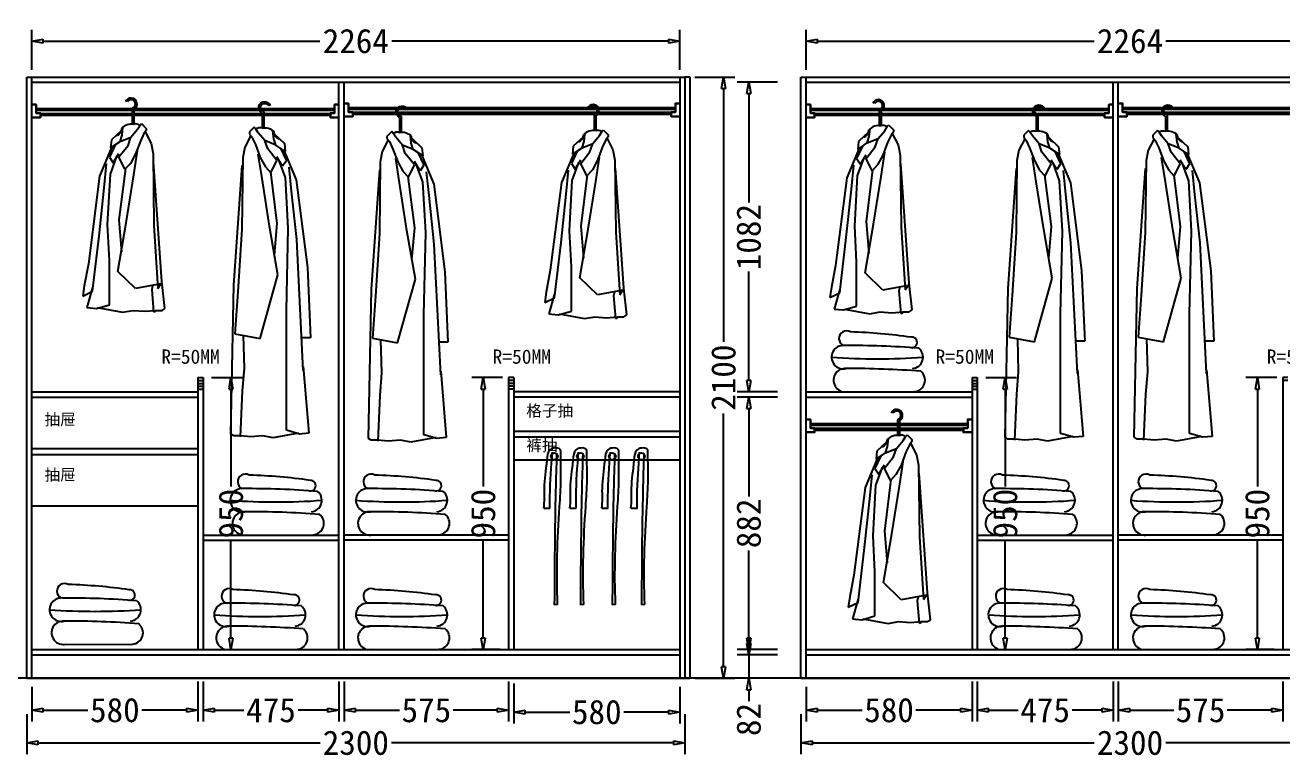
# Model space of a CAD drawing. Header units: millimetres. Extents: x 304407 to 361076, y -1262425 to -1203358.
# Drawn here: x 340612 to 345007, y -1232511 to -1229948 of the extents above; entities that cross this region are included whole.
import ezdxf

# ---------------------------------------------------------------- set-up
doc = ezdxf.new("R2010")
doc.units = ezdxf.units.MM
doc.header["$LTSCALE"] = 20
doc.layers.get('Defpoints').update_dxf_attribs({"color": 250})
for name, color, linetype in [('4', 1, 'Continuous'), ('6', 6, 'Continuous'), ('8', 8, 'Continuous'), ('LAYER10', 11, 'Continuous'), ('LAYER8', 11, 'Continuous'), ('图层3', 4, 'Continuous'), ('墙体', 40, 'Continuous')]:
    doc.layers.add(name, color=color, linetype=linetype)
doc.styles.get("Standard").update_dxf_attribs({"font": 'SimSun.ttf', "height": 85})
doc.styles.add('text', font='SimSun.ttf', dxfattribs={"height": 85})
doc.dimstyles.new('周文晶', dxfattribs={"dimtxt": 70, "dimasz": 40, "dimexe": 40, "dimexo": 30, "dimgap": 10, "dimtad": 0, "dimdec": 0, "dimtxsty": 'Standard', "dimblk": 'CLOSEDBLANK', "dimcen": 200, "dimclrd": 256, "dimclre": 256, "dimadec": 0, "dimazin": 0, "dimtfac": 1, "dimtdec": 0, "dimtmove": 0, "dimatfit": 3, "dimldrblk": 'CLOSEDBLANK', "dimfxl": 100, "dimfxlon": 1, "dimarcsym": 0})

# ---------------------------------------------------------------- blocks, each defined once
blk = doc.blocks.new('_ClosedBlank')
at = {"color": 0, "linetype": 'ByBlock', "lineweight": -2}
for p, q in [((-1, 0.17), (0, 0)), ((-1, 0.17), (-1, -0.17)), ((0, 0), (-1, -0.17))]:
    blk.add_line(p, q, dxfattribs=at)
blk = doc.blocks.new('*D1298')
at = {"lineweight": -2, "transparency": 16777216}
for p, q in [((340635.8, -1232259.5), (340635.8, -1232381)), ((341215.8, -1232241), (341215.8, -1232381)), ((340675.8, -1232341), (340831.7, -1232341)), ((341175.8, -1232341), (341019.8, -1232341))]:
    blk.add_line(p, q, dxfattribs=at)
at = {"layer": 'Defpoints', "color": 0, "transparency": 16777216}
for p in [(341215.8, -1232129.5), (340635.8, -1232229.5), (341215.8, -1232341)]:
    blk.add_point(p, dxfattribs=at)
at = {"lineweight": -2, "transparency": 16777216, "xscale": 40, "yscale": 40, "zscale": 40, "rotation": 180}
blk.add_blockref('_ClosedBlank', (340635.8, -1232341), dxfattribs=at)
at = {"lineweight": -2, "transparency": 16777216, "xscale": 40, "yscale": 40, "zscale": 40}
blk.add_blockref('_ClosedBlank', (341215.8, -1232341), dxfattribs=at)
at = {"color": 0, "transparency": 16777216, "insert": (340925.8, -1232341), "char_height": 85, "attachment_point": 5}
blk.add_mtext('580', dxfattribs=at)
blk = doc.blocks.new('*D1299')
at = {"lineweight": -2, "transparency": 16777216}
for p, q in [((341726.8, -1232241), (341726.8, -1232381)), ((342301.8, -1232241), (342301.8, -1232381)), ((341766.8, -1232341), (341920.9, -1232341)), ((342261.8, -1232341), (342107.6, -1232341))]:
    blk.add_line(p, q, dxfattribs=at)
at = {"layer": 'Defpoints', "color": 0, "transparency": 16777216}
for p in [(341726.8, -1230147.5), (342301.8, -1232129.5), (342301.8, -1232341)]:
    blk.add_point(p, dxfattribs=at)
at = {"lineweight": -2, "transparency": 16777216, "xscale": 40, "yscale": 40, "zscale": 40, "rotation": 180}
blk.add_blockref('_ClosedBlank', (341726.8, -1232341), dxfattribs=at)
at = {"lineweight": -2, "transparency": 16777216, "xscale": 40, "yscale": 40, "zscale": 40}
blk.add_blockref('_ClosedBlank', (342301.8, -1232341), dxfattribs=at)
at = {"color": 0, "transparency": 16777216, "insert": (342014.3, -1232341), "char_height": 85, "attachment_point": 5}
blk.add_mtext('575', dxfattribs=at)
blk = doc.blocks.new('*D1300')
at = {"lineweight": -2, "transparency": 16777216}
for p, q in [((340635.8, -1230104.1), (340635.8, -1229964.1)), ((342899.8, -1230104.1), (342899.8, -1229964.1)), ((340675.8, -1230004.1), (341642.1, -1230004.1)), ((342859.8, -1230004.1), (341893.5, -1230004.1))]:
    blk.add_line(p, q, dxfattribs=at)
at = {"layer": 'Defpoints', "color": 0, "transparency": 16777216}
for p in [(342899.8, -1230004.1), (340635.8, -1230147.5), (342899.8, -1230147.5)]:
    blk.add_point(p, dxfattribs=at)
at = {"lineweight": -2, "transparency": 16777216, "xscale": 40, "yscale": 40, "zscale": 40, "rotation": 180}
blk.add_blockref('_ClosedBlank', (340635.8, -1230004.1), dxfattribs=at)
at = {"lineweight": -2, "transparency": 16777216, "xscale": 40, "yscale": 40, "zscale": 40}
blk.add_blockref('_ClosedBlank', (342899.8, -1230004.1), dxfattribs=at)
at = {"color": 0, "transparency": 16777216, "insert": (341767.8, -1230004.1), "char_height": 85, "attachment_point": 5}
blk.add_mtext('2264', dxfattribs=at)
blk = doc.blocks.new('*D1301')
at = {"lineweight": -2, "transparency": 16777216}
for p, q in [((340617.8, -1232355.1), (340617.8, -1232495.1)), ((342917.8, -1232355.1), (342917.8, -1232495.1)), ((340657.8, -1232455.1), (341643, -1232455.1)), ((342877.8, -1232455.1), (341892.5, -1232455.1))]:
    blk.add_line(p, q, dxfattribs=at)
at = {"layer": 'Defpoints', "color": 0, "transparency": 16777216}
for p in [(340617.8, -1232229.5), (342917.8, -1232229.5), (342917.8, -1232455.1)]:
    blk.add_point(p, dxfattribs=at)
at = {"lineweight": -2, "transparency": 16777216, "xscale": 40, "yscale": 40, "zscale": 40, "rotation": 180}
blk.add_blockref('_ClosedBlank', (340617.8, -1232455.1), dxfattribs=at)
at = {"lineweight": -2, "transparency": 16777216, "xscale": 40, "yscale": 40, "zscale": 40}
blk.add_blockref('_ClosedBlank', (342917.8, -1232455.1), dxfattribs=at)
at = {"color": 0, "transparency": 16777216, "insert": (341767.8, -1232455.1), "char_height": 85, "attachment_point": 5}
blk.add_mtext('2300', dxfattribs=at)
blk = doc.blocks.new('*D1302')
at = {"lineweight": -2, "transparency": 16777216}
for p, q in [((342952.6, -1230129.5), (343092.6, -1230129.5)), ((343052.6, -1230169.5), (343052.6, -1231054.7)), ((343052.6, -1232189.5), (343052.6, -1231304.2)), ((342952.6, -1232229.5), (343092.6, -1232229.5))]:
    blk.add_line(p, q, dxfattribs=at)
at = {"layer": 'Defpoints', "color": 0, "transparency": 16777216}
for p in [(342917.8, -1230129.5), (343052.6, -1230129.5), (342917.8, -1232229.5)]:
    blk.add_point(p, dxfattribs=at)
at = {"lineweight": -2, "transparency": 16777216, "xscale": 40, "yscale": 40, "zscale": 40}
for p, rotation in [((343052.6, -1230129.5), 90), ((343052.6, -1232229.5), 270)]:
    blk.add_blockref('_ClosedBlank', p, dxfattribs=dict(at, rotation=rotation))
at = {"color": 0, "transparency": 16777216, "insert": (343052.6, -1231179.5), "char_height": 85, "attachment_point": 5, "rotation": 90}
blk.add_mtext('2100', dxfattribs=at)
blk = doc.blocks.new('*D1303')
at = {"lineweight": -2, "transparency": 16777216}
for p, q in [((342280.8, -1231179.5), (342172.8, -1231179.5)), ((342212.8, -1231219.5), (342212.8, -1231559.5)), ((342212.8, -1232089.5), (342212.8, -1231749.5)), ((342271.8, -1232129.5), (342172.8, -1232129.5))]:
    blk.add_line(p, q, dxfattribs=at)
at = {"layer": 'Defpoints', "color": 0, "transparency": 16777216}
for p in [(342310.8, -1231179.5), (342212.8, -1232129.5), (342301.8, -1232129.5)]:
    blk.add_point(p, dxfattribs=at)
at = {"lineweight": -2, "transparency": 16777216, "xscale": 40, "yscale": 40, "zscale": 40}
for p, rotation in [((342212.8, -1231179.5), 90), ((342212.8, -1232129.5), 270)]:
    blk.add_blockref('_ClosedBlank', p, dxfattribs=dict(at, rotation=rotation))
at = {"color": 0, "transparency": 16777216, "insert": (342212.8, -1231654.5), "char_height": 85, "attachment_point": 5, "rotation": 90}
blk.add_mtext('950', dxfattribs=at)
blk = doc.blocks.new('*D1304')
at = {"lineweight": -2, "transparency": 16777216}
for p, q in [((342319.8, -1232247.7), (342319.8, -1232387.7)), ((342899.8, -1232259.5), (342899.8, -1232387.7)), ((342359.8, -1232347.7), (342515.7, -1232347.7)), ((342859.8, -1232347.7), (342703.8, -1232347.7))]:
    blk.add_line(p, q, dxfattribs=at)
at = {"layer": 'Defpoints', "color": 0, "transparency": 16777216}
for p in [(342319.8, -1232129.5), (342899.8, -1232229.5), (342899.8, -1232347.7)]:
    blk.add_point(p, dxfattribs=at)
at = {"lineweight": -2, "transparency": 16777216, "xscale": 40, "yscale": 40, "zscale": 40, "rotation": 180}
blk.add_blockref('_ClosedBlank', (342319.8, -1232347.7), dxfattribs=at)
at = {"lineweight": -2, "transparency": 16777216, "xscale": 40, "yscale": 40, "zscale": 40}
blk.add_blockref('_ClosedBlank', (342899.8, -1232347.7), dxfattribs=at)
at = {"color": 0, "transparency": 16777216, "insert": (342609.8, -1232347.7), "char_height": 85, "attachment_point": 5}
blk.add_mtext('580', dxfattribs=at)
blk = doc.blocks.new('*D1305')
at = {"lineweight": -2, "transparency": 16777216}
for p, q in [((340435.5, -1232107.5), (340435.5, -1232067.5)), ((340535.5, -1232147.5), (340395.5, -1232147.5)), ((340435.5, -1232147.5), (340435.5, -1232229.5)), ((340535.5, -1232229.5), (340395.5, -1232229.5)), ((340435.5, -1232269.5), (340435.5, -1232309.5))]:
    blk.add_line(p, q, dxfattribs=at)
at = {"layer": 'Defpoints', "color": 0, "transparency": 16777216}
for p in [(340435.5, -1232147.5), (340635.8, -1232147.5), (340617.8, -1232229.5)]:
    blk.add_point(p, dxfattribs=at)
at = {"lineweight": -2, "transparency": 16777216, "xscale": 40, "yscale": 40, "zscale": 40}
for p, rotation in [((340435.5, -1232147.5), 270), ((340435.5, -1232229.5), 90)]:
    blk.add_blockref('_ClosedBlank', p, dxfattribs=dict(at, rotation=rotation))
at = {"color": 0, "transparency": 16777216, "insert": (340435.5, -1232373.5), "char_height": 85, "attachment_point": 5, "rotation": 90}
blk.add_mtext('82', dxfattribs=at)
blk = doc.blocks.new('*D1306')
at = {"lineweight": -2, "transparency": 16777216}
for p, q in [((340535.5, -1231247.5), (340395.5, -1231247.5)), ((340435.5, -1231287.5), (340435.5, -1231594.2)), ((340435.5, -1232089.5), (340435.5, -1231782.7)), ((340535.5, -1232129.5), (340395.5, -1232129.5))]:
    blk.add_line(p, q, dxfattribs=at)
at = {"layer": 'Defpoints', "color": 0, "transparency": 16777216}
for p in [(340435.5, -1231247.5), (340635.8, -1231247.5), (340635.8, -1232129.5)]:
    blk.add_point(p, dxfattribs=at)
at = {"lineweight": -2, "transparency": 16777216, "xscale": 40, "yscale": 40, "zscale": 40}
for p, rotation in [((340435.5, -1231247.5), 90), ((340435.5, -1232129.5), 270)]:
    blk.add_blockref('_ClosedBlank', p, dxfattribs=dict(at, rotation=rotation))
at = {"color": 0, "transparency": 16777216, "insert": (340435.5, -1231688.5), "char_height": 85, "attachment_point": 5, "rotation": 90}
blk.add_mtext('882', dxfattribs=at)
blk = doc.blocks.new('*D1307')
at = {"lineweight": -2, "transparency": 16777216}
for p, q in [((340535.5, -1230147.5), (340395.5, -1230147.5)), ((340435.5, -1230187.5), (340435.5, -1230568.2)), ((340435.5, -1231189.5), (340435.5, -1230808.7)), ((340535.5, -1231229.5), (340395.5, -1231229.5))]:
    blk.add_line(p, q, dxfattribs=at)
at = {"layer": 'Defpoints', "color": 0, "transparency": 16777216}
for p in [(340435.5, -1230147.5), (340635.8, -1230147.5), (340635.8, -1231229.5)]:
    blk.add_point(p, dxfattribs=at)
at = {"lineweight": -2, "transparency": 16777216, "xscale": 40, "yscale": 40, "zscale": 40}
for p, rotation in [((340435.5, -1230147.5), 90), ((340435.5, -1231229.5), 270)]:
    blk.add_blockref('_ClosedBlank', p, dxfattribs=dict(at, rotation=rotation))
at = {"color": 0, "transparency": 16777216, "insert": (340435.5, -1230688.5), "char_height": 85, "attachment_point": 5, "rotation": 90}
blk.add_mtext('1082', dxfattribs=at)
blk = doc.blocks.new('*D1308')
at = {"lineweight": -2, "transparency": 16777216}
for p, q in [((341233.8, -1232241), (341233.8, -1232381)), ((341708.8, -1232241), (341708.8, -1232381)), ((341273.8, -1232341), (341376.5, -1232341)), ((341668.8, -1232341), (341566, -1232341))]:
    blk.add_line(p, q, dxfattribs=at)
at = {"layer": 'Defpoints', "color": 0, "transparency": 16777216}
for p in [(341233.8, -1232129.5), (341708.8, -1232129.5), (341708.8, -1232341)]:
    blk.add_point(p, dxfattribs=at)
at = {"lineweight": -2, "transparency": 16777216, "xscale": 40, "yscale": 40, "zscale": 40, "rotation": 180}
blk.add_blockref('_ClosedBlank', (341233.8, -1232341), dxfattribs=at)
at = {"lineweight": -2, "transparency": 16777216, "xscale": 40, "yscale": 40, "zscale": 40}
blk.add_blockref('_ClosedBlank', (341708.8, -1232341), dxfattribs=at)
at = {"color": 0, "transparency": 16777216, "insert": (341471.3, -1232341), "char_height": 85, "attachment_point": 5}
blk.add_mtext('475', dxfattribs=at)
blk = doc.blocks.new('*D1309')
at = {"lineweight": -2, "transparency": 16777216}
for p, q in [((341263.5, -1231179.5), (341371.5, -1231179.5)), ((341331.5, -1231219.5), (341331.5, -1231559.5)), ((341331.5, -1232089.5), (341331.5, -1231749.5)), ((341272.5, -1232129.5), (341371.5, -1232129.5))]:
    blk.add_line(p, q, dxfattribs=at)
at = {"layer": 'Defpoints', "color": 0, "transparency": 16777216}
for p in [(341233.5, -1231179.5), (341242.5, -1232129.5), (341331.5, -1232129.5)]:
    blk.add_point(p, dxfattribs=at)
at = {"lineweight": -2, "transparency": 16777216, "xscale": 40, "yscale": 40, "zscale": 40}
for p, rotation in [((341331.5, -1231179.5), 90), ((341331.5, -1232129.5), 270)]:
    blk.add_blockref('_ClosedBlank', p, dxfattribs=dict(at, rotation=rotation))
at = {"color": 0, "transparency": 16777216, "insert": (341331.5, -1231654.5), "char_height": 85, "attachment_point": 5, "rotation": 90}
blk.add_mtext('950', dxfattribs=at)
blk = doc.blocks.new('*D1310')
at = {"lineweight": -2, "transparency": 16777216}
for p, q in [((343341, -1232259.5), (343341, -1232381)), ((343921, -1232241), (343921, -1232381)), ((343381, -1232341), (343537, -1232341)), ((343881, -1232341), (343725.1, -1232341))]:
    blk.add_line(p, q, dxfattribs=at)
at = {"layer": 'Defpoints', "color": 0, "transparency": 16777216}
for p in [(343921, -1232129.5), (343341, -1232229.5), (343921, -1232341)]:
    blk.add_point(p, dxfattribs=at)
at = {"lineweight": -2, "transparency": 16777216, "xscale": 40, "yscale": 40, "zscale": 40, "rotation": 180}
blk.add_blockref('_ClosedBlank', (343341, -1232341), dxfattribs=at)
at = {"lineweight": -2, "transparency": 16777216, "xscale": 40, "yscale": 40, "zscale": 40}
blk.add_blockref('_ClosedBlank', (343921, -1232341), dxfattribs=at)
at = {"color": 0, "transparency": 16777216, "insert": (343631, -1232341), "char_height": 85, "attachment_point": 5}
blk.add_mtext('580', dxfattribs=at)
blk = doc.blocks.new('*D1311')
at = {"lineweight": -2, "transparency": 16777216}
for p, q in [((344432, -1232241), (344432, -1232381)), ((345007, -1232241), (345007, -1232381)), ((344472, -1232341), (344626.2, -1232341)), ((344967, -1232341), (344812.9, -1232341))]:
    blk.add_line(p, q, dxfattribs=at)
at = {"layer": 'Defpoints', "color": 0, "transparency": 16777216}
for p in [(344432, -1230147.5), (345007, -1232129.5), (345007, -1232341)]:
    blk.add_point(p, dxfattribs=at)
at = {"lineweight": -2, "transparency": 16777216, "xscale": 40, "yscale": 40, "zscale": 40, "rotation": 180}
blk.add_blockref('_ClosedBlank', (344432, -1232341), dxfattribs=at)
at = {"lineweight": -2, "transparency": 16777216, "xscale": 40, "yscale": 40, "zscale": 40}
blk.add_blockref('_ClosedBlank', (345007, -1232341), dxfattribs=at)
at = {"color": 0, "transparency": 16777216, "insert": (344719.5, -1232341), "char_height": 85, "attachment_point": 5}
blk.add_mtext('575', dxfattribs=at)
blk = doc.blocks.new('*D1312')
at = {"lineweight": -2, "transparency": 16777216}
for p, q in [((343341, -1230104.1), (343341, -1229964.1)), ((345605, -1230104.1), (345605, -1229964.1)), ((343381, -1230004.1), (344347.3, -1230004.1)), ((345565, -1230004.1), (344598.7, -1230004.1))]:
    blk.add_line(p, q, dxfattribs=at)
at = {"layer": 'Defpoints', "color": 0, "transparency": 16777216}
for p in [(345605, -1230004.1), (343341, -1230147.5), (345605, -1230147.5)]:
    blk.add_point(p, dxfattribs=at)
at = {"lineweight": -2, "transparency": 16777216, "xscale": 40, "yscale": 40, "zscale": 40, "rotation": 180}
blk.add_blockref('_ClosedBlank', (343341, -1230004.1), dxfattribs=at)
at = {"lineweight": -2, "transparency": 16777216, "xscale": 40, "yscale": 40, "zscale": 40}
blk.add_blockref('_ClosedBlank', (345605, -1230004.1), dxfattribs=at)
at = {"color": 0, "transparency": 16777216, "insert": (344473, -1230004.1), "char_height": 85, "attachment_point": 5}
blk.add_mtext('2264', dxfattribs=at)
blk = doc.blocks.new('*D1313')
at = {"lineweight": -2, "transparency": 16777216}
for p, q in [((343323, -1232355.1), (343323, -1232495.1)), ((345623, -1232355.1), (345623, -1232495.1)), ((343363, -1232455.1), (344348.3, -1232455.1)), ((345583, -1232455.1), (344597.8, -1232455.1))]:
    blk.add_line(p, q, dxfattribs=at)
at = {"layer": 'Defpoints', "color": 0, "transparency": 16777216}
for p in [(343323, -1232229.5), (345623, -1232229.5), (345623, -1232455.1)]:
    blk.add_point(p, dxfattribs=at)
at = {"lineweight": -2, "transparency": 16777216, "xscale": 40, "yscale": 40, "zscale": 40, "rotation": 180}
blk.add_blockref('_ClosedBlank', (343323, -1232455.1), dxfattribs=at)
at = {"lineweight": -2, "transparency": 16777216, "xscale": 40, "yscale": 40, "zscale": 40}
blk.add_blockref('_ClosedBlank', (345623, -1232455.1), dxfattribs=at)
at = {"color": 0, "transparency": 16777216, "insert": (344473, -1232455.1), "char_height": 85, "attachment_point": 5}
blk.add_mtext('2300', dxfattribs=at)
blk = doc.blocks.new('*D1315')
at = {"lineweight": -2, "transparency": 16777216}
for p, q in [((344986, -1231179.5), (344878, -1231179.5)), ((344918, -1231219.5), (344918, -1231559.5)), ((344918, -1232089.5), (344918, -1231749.5)), ((344977, -1232129.5), (344878, -1232129.5))]:
    blk.add_line(p, q, dxfattribs=at)
at = {"layer": 'Defpoints', "color": 0, "transparency": 16777216}
for p in [(345016, -1231179.5), (344918, -1232129.5), (345007, -1232129.5)]:
    blk.add_point(p, dxfattribs=at)
at = {"lineweight": -2, "transparency": 16777216, "xscale": 40, "yscale": 40, "zscale": 40}
for p, rotation in [((344918, -1231179.5), 90), ((344918, -1232129.5), 270)]:
    blk.add_blockref('_ClosedBlank', p, dxfattribs=dict(at, rotation=rotation))
at = {"color": 0, "transparency": 16777216, "insert": (344918, -1231654.5), "char_height": 85, "attachment_point": 5, "rotation": 90}
blk.add_mtext('950', dxfattribs=at)
blk = doc.blocks.new('*D1317')
at = {"lineweight": -2, "transparency": 16777216}
for p, q in [((343140.8, -1232107.5), (343140.8, -1232067.5)), ((343240.8, -1232147.5), (343100.8, -1232147.5)), ((343140.8, -1232147.5), (343140.8, -1232229.5)), ((343240.8, -1232229.5), (343100.8, -1232229.5)), ((343140.8, -1232269.5), (343140.8, -1232309.5))]:
    blk.add_line(p, q, dxfattribs=at)
at = {"layer": 'Defpoints', "color": 0, "transparency": 16777216}
for p in [(343140.8, -1232147.5), (343341, -1232147.5), (343323, -1232229.5)]:
    blk.add_point(p, dxfattribs=at)
at = {"lineweight": -2, "transparency": 16777216, "xscale": 40, "yscale": 40, "zscale": 40}
for p, rotation in [((343140.8, -1232147.5), 270), ((343140.8, -1232229.5), 90)]:
    blk.add_blockref('_ClosedBlank', p, dxfattribs=dict(at, rotation=rotation))
at = {"color": 0, "transparency": 16777216, "insert": (343140.8, -1232373.5), "char_height": 85, "attachment_point": 5, "rotation": 90}
blk.add_mtext('82', dxfattribs=at)
blk = doc.blocks.new('*D1318')
at = {"lineweight": -2, "transparency": 16777216}
for p, q in [((343240.8, -1231247.5), (343100.8, -1231247.5)), ((343140.8, -1231287.5), (343140.8, -1231594.2)), ((343140.8, -1232089.5), (343140.8, -1231782.7)), ((343240.8, -1232129.5), (343100.8, -1232129.5))]:
    blk.add_line(p, q, dxfattribs=at)
at = {"layer": 'Defpoints', "color": 0, "transparency": 16777216}
for p in [(343140.8, -1231247.5), (343341, -1231247.5), (343341, -1232129.5)]:
    blk.add_point(p, dxfattribs=at)
at = {"lineweight": -2, "transparency": 16777216, "xscale": 40, "yscale": 40, "zscale": 40}
for p, rotation in [((343140.8, -1231247.5), 90), ((343140.8, -1232129.5), 270)]:
    blk.add_blockref('_ClosedBlank', p, dxfattribs=dict(at, rotation=rotation))
at = {"color": 0, "transparency": 16777216, "insert": (343140.8, -1231688.5), "char_height": 85, "attachment_point": 5, "rotation": 90}
blk.add_mtext('882', dxfattribs=at)
blk = doc.blocks.new('*D1319')
at = {"lineweight": -2, "transparency": 16777216}
for p, q in [((343240.8, -1230147.5), (343100.8, -1230147.5)), ((343140.8, -1230187.5), (343140.8, -1230568.2)), ((343140.8, -1231189.5), (343140.8, -1230808.7)), ((343240.8, -1231229.5), (343100.8, -1231229.5))]:
    blk.add_line(p, q, dxfattribs=at)
at = {"layer": 'Defpoints', "color": 0, "transparency": 16777216}
for p in [(343140.8, -1230147.5), (343341, -1230147.5), (343341, -1231229.5)]:
    blk.add_point(p, dxfattribs=at)
at = {"lineweight": -2, "transparency": 16777216, "xscale": 40, "yscale": 40, "zscale": 40}
for p, rotation in [((343140.8, -1230147.5), 90), ((343140.8, -1231229.5), 270)]:
    blk.add_blockref('_ClosedBlank', p, dxfattribs=dict(at, rotation=rotation))
at = {"color": 0, "transparency": 16777216, "insert": (343140.8, -1230688.5), "char_height": 85, "attachment_point": 5, "rotation": 90}
blk.add_mtext('1082', dxfattribs=at)
blk = doc.blocks.new('*D1320')
at = {"lineweight": -2, "transparency": 16777216}
for p, q in [((343939, -1232241), (343939, -1232381)), ((344414, -1232241), (344414, -1232381)), ((343979, -1232341), (344081.7, -1232341)), ((344374, -1232341), (344271.3, -1232341))]:
    blk.add_line(p, q, dxfattribs=at)
at = {"layer": 'Defpoints', "color": 0, "transparency": 16777216}
for p in [(343939, -1232129.5), (344414, -1232129.5), (344414, -1232341)]:
    blk.add_point(p, dxfattribs=at)
at = {"lineweight": -2, "transparency": 16777216, "xscale": 40, "yscale": 40, "zscale": 40, "rotation": 180}
blk.add_blockref('_ClosedBlank', (343939, -1232341), dxfattribs=at)
at = {"lineweight": -2, "transparency": 16777216, "xscale": 40, "yscale": 40, "zscale": 40}
blk.add_blockref('_ClosedBlank', (344414, -1232341), dxfattribs=at)
at = {"color": 0, "transparency": 16777216, "insert": (344176.5, -1232341), "char_height": 85, "attachment_point": 5}
blk.add_mtext('475', dxfattribs=at)
blk = doc.blocks.new('*D1321')
at = {"lineweight": -2, "transparency": 16777216}
for p, q in [((343968.8, -1231179.5), (344076.8, -1231179.5)), ((344036.8, -1231219.5), (344036.8, -1231559.5)), ((344036.8, -1232089.5), (344036.8, -1231749.5)), ((343977.8, -1232129.5), (344076.8, -1232129.5))]:
    blk.add_line(p, q, dxfattribs=at)
at = {"layer": 'Defpoints', "color": 0, "transparency": 16777216}
for p in [(343938.8, -1231179.5), (343947.8, -1232129.5), (344036.8, -1232129.5)]:
    blk.add_point(p, dxfattribs=at)
at = {"lineweight": -2, "transparency": 16777216, "xscale": 40, "yscale": 40, "zscale": 40}
for p, rotation in [((344036.8, -1231179.5), 90), ((344036.8, -1232129.5), 270)]:
    blk.add_blockref('_ClosedBlank', p, dxfattribs=dict(at, rotation=rotation))
at = {"color": 0, "transparency": 16777216, "insert": (344036.8, -1231654.5), "char_height": 85, "attachment_point": 5, "rotation": 90}
blk.add_mtext('950', dxfattribs=at)
blk = doc.blocks.new('A$C1C5764E0')
at = {"layer": '8'}
for p, q in [((172.3, 708.4), (172.3, 657.4)), ((178.3, 708.4), (178.3, 657.4)), ((135.3, 635.3), (99.9, 601.9)), ((130.4, 596.4), (137.4, 618.5)), ((137.4, 618.5), (140.1, 644.9)), ((167.9, 611.6), (191.5, 639.3)), ((191.5, 639.3), (201.2, 654.6)), ((201.2, 654.6), (205.3, 658.7)), ((213.6, 624.1), (201.2, 597.8)), ((205.3, 658.7), (222, 642.1)), ((222, 635.2), (213.6, 624.1)), ((217.8, 629.6), (238.6, 589.4)), ((222, 642.1), (222, 635.2)), ((103, 580.9), (58.4, 475.1)), ((113.7, 585.2), (93.2, 541.7)), ((99.9, 601.9), (97.1, 574.2)), ((97.1, 574.2), (130.4, 596.4)), ((126.3, 542.3), (158.2, 582.5)), ((130.4, 596.4), (167.9, 611.6)), ((158.2, 582.5), (167.9, 611.6)), ((201.2, 597.8), (184.5, 553.4)), ((238.6, 589.4), (245.5, 553.4)), ((93.2, 541.7), (106.3, 522.1)), ((96.5, 482.8), (119.4, 544.9)), ((106.3, 522.1), (125.9, 554.7)), ((147.1, 499.3), (126.3, 542.3)), ((184.5, 553.4), (166.5, 520.1)), ((178.3, 479.5), (191.3, 564.6)), ((245.5, 553.4), (248.3, 302.5)), ((75, 435), (83.4, 518.8)), ((148.8, 502.4), (125.9, 322.6)), ((166.5, 520.1), (147.1, 499.3)), ((276.4, 106.8), (247, 525.3)), ((58.4, 475.1), (19.5, 168.8)), ((86.6, 306.3), (96.5, 482.8)), ((152.1, 312.8), (178.3, 479.5)), ((57, 265.8), (75, 435)), ((122.6, 142.8), (152.1, 312.8)), ((125.9, 322.6), (135.7, 211.4)), ((34.3, 73.1), (57, 265.8)), ((93.2, 180.9), (86.6, 306.3)), ((248.3, 302.5), (262.2, 83.5)), ((93.2, 26.2), (93.2, 180.9)), ((19.5, 168.8), (4.8, 92.7)), ((184.8, 82.8), (122.6, 142.8)), ((4.8, 92.7), (0, 56.7)), ((273.1, 99.1), (184.8, 82.8)), ((244.2, 93.8), (240.9, 79.6)), ((262.2, 83.5), (273.1, 99.1)), ((286.7, 13.1), (276.4, 106.8)), ((0, 56.7), (34.3, 73.1)), ((34.3, 86.2), (14.7, 16.3)), ((240.9, 79.6), (247.4, 1.1)), ((14.7, 16.3), (47.4, 13.1)), ((47.4, 13.1), (93.2, 26.2)), ((50.7, 16.3), (139, 0)), ((139, 0), (175, 6.5)), ((175, 6.5), (217.5, 3.3)), ((217.5, 3.3), (253.5, 6.5)), ((247.4, 1.1), (254, 3.3)), ((253.5, 6.5), (276.9, 6.5)), ((276.9, 6.5), (286.7, 13.1))]:
    blk.add_line(p, q, dxfattribs=at)
for centre, radius, start, end in [((168.9, 727.1), 20.9, 296.6338, 159.5285), ((168.9, 727.1), 14.9, 296.6338, 150.6175), ((175.9, 709.9), 3.91, 94.6712, 201.9626), ((110.9, 641.2), 25.1, 286.2636, 2.0248), ((168.9, 613.1), 43.9, 77.6993, 138.5966), ((186.2, 639.8), 18, 42.48, 116.3392)]:
    blk.add_arc(centre, radius, start, end, dxfattribs=at)
blk = doc.blocks.new('A$C4F477F88')
at = {"layer": 'LAYER10'}
blk.add_blockref('A$C1C5764E0', (0, 0), dxfattribs=at)
blk = doc.blocks.new('A$C5E603B19')
at = {"layer": 'LAYER8'}
blk.add_blockref('A$C4F477F88', (0, 0), dxfattribs=at)
blk = doc.blocks.new('A$C1B0A679D')
at = {"layer": '图层3'}
blk.add_blockref('A$C5E603B19', (0, 0), dxfattribs=at)
blk = doc.blocks.new('A$C52EB379C')
at = {"layer": '8'}
for p, q in [((163.3, 1134.6), (163.3, 1083.5)), ((169.3, 1134.6), (169.3, 1083.5)), ((126.4, 1061.5), (91, 1028.1)), ((128.4, 1044.7), (131.2, 1071)), ((159, 1037.8), (182.5, 1065.5)), ((182.5, 1065.5), (192.3, 1080.7)), ((192.3, 1080.7), (196.4, 1084.9)), ((196.4, 1084.9), (213.1, 1068.3)), ((213.1, 1061.3), (204.7, 1050.2)), ((208.9, 1055.8), (229.7, 1015.6)), ((213.1, 1068.3), (213.1, 1061.3)), ((104.8, 1011.4), (84.3, 967.8)), ((91, 1028.1), (88.2, 1000.3)), ((88.2, 1000.3), (121.5, 1022.5)), ((121.5, 1022.5), (128.4, 1044.7)), ((121.5, 1022.5), (159, 1037.8)), ((149.3, 1008.7), (159, 1037.8)), ((192.3, 1023.9), (175.6, 979.5)), ((204.7, 1050.2), (192.3, 1023.9)), ((229.7, 1015.6), (236.6, 979.5)), ((94.1, 1007.1), (49.5, 901.3)), ((84.3, 967.8), (97.4, 948.2)), ((87.6, 909), (110.5, 971.1)), ((97.4, 948.2), (117, 980.9)), ((117.4, 968.5), (149.3, 1008.7)), ((138.2, 925.5), (117.4, 968.5)), ((175.6, 979.5), (157.6, 946.3)), ((169.3, 905.7), (182.4, 990.7)), ((236.6, 979.5), (239.4, 728.7)), ((66.1, 861.1), (74.5, 944.9)), ((139.9, 928.6), (117, 748.8)), ((157.6, 946.3), (138.2, 925.5)), ((267.5, 533), (238.1, 951.5)), ((49.5, 901.3), (10.6, 595)), ((77.7, 732.4), (87.6, 909)), ((143.2, 738.9), (169.3, 905.7)), ((48.1, 692), (66.1, 861.1)), ((117, 748.8), (126.8, 637.6)), ((84.3, 444.7), (77.7, 732.4)), ((113.7, 568.9), (143.2, 738.9)), ((239.4, 728.7), (253.3, 509.7)), ((25.4, 235.4), (48.1, 692)), ((10.6, 595), (0, 349)), ((175.9, 346.6), (113.7, 568.9)), ((277.8, 13.1), (267.5, 533)), ((253.3, 509.7), (264.2, 362.9)), ((84.3, 26.2), (84.3, 444.7)), ((264.2, 362.9), (175.9, 346.6)), ((235.3, 357.6), (232, 242)), ((0, 349), (31, 349)), ((25.4, 248.5), (5.8, 16.3)), ((232, 242), (238.5, 163.5)), ((238.5, 163.5), (245.1, 3.3)), ((5.8, 16.3), (38.5, 13.1)), ((38.5, 13.1), (84.3, 26.2)), ((41.7, 16.3), (130.1, 0)), ((130.1, 0), (166.1, 6.5)), ((166.1, 6.5), (208.6, 3.3)), ((208.6, 3.3), (244.6, 6.5)), ((244.6, 6.5), (268, 6.5)), ((268, 6.5), (277.8, 13.1))]:
    blk.add_line(p, q, dxfattribs=at)
for centre, radius, start, end in [((160, 1153.2), 20.9, 296.6338, 159.5285), ((160, 1153.2), 14.9, 296.6338, 150.6175), ((167, 1136), 3.91, 94.6712, 201.9626), ((102, 1067.4), 25.1, 286.2636, 2.0248), ((160, 1039.2), 43.9, 77.6993, 138.5966), ((177.3, 1066), 18, 42.48, 116.3392)]:
    blk.add_arc(centre, radius, start, end, dxfattribs=at)
blk = doc.blocks.new('A$C05785CA5')
at = {"layer": 'LAYER10'}
blk.add_blockref('A$C52EB379C', (0, 0), dxfattribs=at)
blk = doc.blocks.new('A$C100967EE')
at = {"layer": 'LAYER10'}
blk.add_blockref('A$C05785CA5', (0, 0), dxfattribs=at)
blk = doc.blocks.new('A$C65D30603')
at = {"layer": 'LAYER8'}
blk.add_blockref('A$C100967EE', (0, 0), dxfattribs=at)
blk = doc.blocks.new('A$C50CE712E')
at = {"layer": '图层3'}
blk.add_blockref('A$C65D30603', (0, 0), dxfattribs=at)
blk = doc.blocks.new('A$C11F00F61')
at = {"color": 8}
blk.add_line((48.2, 0), (290.3, 1.2), dxfattribs=at)
at = {"layer": '墙体', "color": 8}
for centre, radius, start, end in [((52.6, 186.6), 26.7, 59.8021, 244.0801), ((9.8, -1698.7), 1909.1, 81.8981, 88.3112), ((280.3, 173), 18.4, 260.1551, 94.4157), ((41, 121.6), 41, 86.0834, 284.0988), ((53.8, -3125.6), 3288.1, 85.6244, 90.1755), ((279.7, 121.7), 40, 274.9406, 51.3165), ((159.2, 2329.1), 2213.2, 265.8756, 274.159), ((48.2, 41), 41, 86.0834, 284.0988), ((61, -3206.2), 3288.1, 85.6244, 90.1755), ((286.9, 41.1), 40, 274.9406, 51.3165)]:
    blk.add_arc(centre, radius, start, end, dxfattribs=at)
blk = doc.blocks.new('A$C3B9601DC')
at = {"layer": '4', "color": 8}
blk.add_line((62, 1.5), (47.4, 0), dxfattribs=at)
for points, knots in [([(62, 1.5), (55.4, 144.3), (62.8, 324.3), (78.7, 548.8), (75.2, 622.1), (75.7, 684.6), (46.8, 686.9), (17.9, 676.1), (12.7, 599.8), (-1.5, 524.3), (4.4, 450.4), (0, 421.8)], [0, 0, 0, 0, 428.516837, 544.203019, 664.137455, 677.621305, 701.749401, 722.125787, 770.743064, 895.133582, 980.731534, 980.731534, 980.731534, 980.731534]), ([(37.8, 667.5), (32.8, 603.2), (26.4, 521.3), (26.8, 439.3), (26.9, 421.8)], [0, 0, 0, 0, 193.394932, 246.046188, 246.046188, 246.046188, 246.046188])]:
    blk.add_open_spline(points, degree=3, knots=knots, dxfattribs=at)
blk.add_spline([(57.6, 658.7), (53.2, 497.8), (47.4, 0)], degree=3, dxfattribs=at)
blk.add_open_spline([(1.4, 421.8), (10.7, 421.8), (19.9, 421.8), (29.2, 421.8)], degree=3, dxfattribs=at)
at = {"layer": '6', "color": 8}
blk.add_circle((47.2, 648.9), 15, dxfattribs=at)
blk = doc.blocks.new('edr334343')
at = {"layer": '6', "color": 8, "xscale": 0.7999999999301508, "yscale": 0.7999999999301508, "zscale": 0.7999999999301508}
for p in [(311012.9, -1202094.7), (311104.2, -1202094.7), (311215.5, -1202094.7), (311317.6, -1202094.7)]:
    blk.add_blockref('A$C3B9601DC', p, dxfattribs=at)

msp = doc.modelspace()

# ---------------------------------------------------------------- linework, layer by layer
for p, q in [((340617.8, -1232229.5), (340617.8, -1230129.5)), ((340617.8, -1230129.5), (342917.8, -1230129.5)), ((340635.8, -1232229.5), (340635.8, -1230129.5)), ((340635.8, -1230147.5), (342899.8, -1230147.5)), ((341708.8, -1232129.5), (341708.8, -1230147.5)), ((341726.8, -1232129.5), (341726.8, -1230147.5)), ((342899.8, -1230129.5), (342899.8, -1232229.5)), ((342917.8, -1230129.5), (342917.8, -1232229.5)), ((342935.8, -1230129.5), (342917.8, -1230129.5)), ((342935.8, -1232229.5), (342935.8, -1230129.5)), ((343323, -1232229.5), (343323, -1230129.5)), ((343323, -1230129.5), (345623, -1230129.5)), ((343341, -1232229.5), (343341, -1230129.5)), ((343341, -1230147.5), (345605, -1230147.5)), ((344414, -1232129.5), (344414, -1230147.5)), ((344432, -1232129.5), (344432, -1230147.5)), ((341215.8, -1231179.5), (341215.8, -1232129.5)), ((341215.8, -1231179.5), (341233.8, -1231179.5)), ((341215.8, -1231189.5), (341233.8, -1231189.5)), ((341215.8, -1231199.5), (341233.8, -1231199.5)), ((341215.8, -1231209.5), (341233.8, -1231209.5)), ((341233.8, -1231179.5), (341233.8, -1232129.5)), ((342301.8, -1231179.5), (342301.8, -1232129.5)), ((342319.8, -1231179.5), (342301.8, -1231179.5)), ((342319.8, -1231189.5), (342301.8, -1231189.5)), ((342319.8, -1231199.5), (342301.8, -1231199.5)), ((342319.8, -1231209.5), (342301.8, -1231209.5)), ((342319.8, -1231179.5), (342319.8, -1232129.5)), ((343921, -1231179.5), (343921, -1232129.5)), ((343921, -1231179.5), (343939, -1231179.5)), ((343921, -1231189.5), (343939, -1231189.5)), ((343921, -1231199.5), (343939, -1231199.5)), ((343921, -1231209.5), (343939, -1231209.5)), ((343939, -1231179.5), (343939, -1232129.5)), ((345007, -1231179.5), (345007, -1232129.5)), ((345025, -1231179.5), (345007, -1231179.5)), ((345025, -1231189.5), (345007, -1231189.5)), ((340635.8, -1231229.5), (341215.8, -1231229.5)), ((340635.8, -1231247.5), (341215.8, -1231247.5)), ((341215.8, -1231219.5), (341233.8, -1231219.5)), ((342319.8, -1231219.5), (342301.8, -1231219.5)), ((342899.8, -1231229.5), (342319.8, -1231229.5)), ((342899.8, -1231247.5), (342319.8, -1231247.5)), ((343341, -1231229.5), (343921, -1231229.5)), ((343341, -1231247.5), (343921, -1231247.5)), ((343921, -1231219.5), (343939, -1231219.5)), ((342899.8, -1231367.5), (342319.8, -1231367.5)), ((340635.8, -1231427.5), (341215.8, -1231427.5)), ((342899.8, -1231387.5), (342319.8, -1231387.5)), ((340635.8, -1231447.5), (341215.8, -1231447.5)), ((342899.8, -1231467.5), (342319.8, -1231467.5)), ((340635.8, -1231627.5), (341215.8, -1231627.5)), ((341233.8, -1231729.5), (341708.8, -1231729.5)), ((342301.8, -1231729.5), (341726.8, -1231729.5)), ((343939, -1231729.5), (344414, -1231729.5)), ((345007, -1231729.5), (344432, -1231729.5)), ((341233.8, -1231747.5), (341708.8, -1231747.5)), ((342301.8, -1231747.5), (341726.8, -1231747.5)), ((343939, -1231747.5), (344414, -1231747.5)), ((345007, -1231747.5), (344432, -1231747.5)), ((340635.8, -1232129.5), (342899.8, -1232129.5)), ((343341, -1232129.5), (345605, -1232129.5)), ((340635.8, -1232147.5), (342899.8, -1232147.5)), ((343341, -1232147.5), (345605, -1232147.5)), ((340617.8, -1232229.5), (342917.8, -1232229.5)), ((342917.8, -1232229.5), (342935.8, -1232229.5)), ((343323, -1232229.5), (345623, -1232229.5))]:
    msp.add_line(p, q)
at = {"color": 8}
msp.add_line((361075.9, -1232229.5), (304407.4, -1232229.5), dxfattribs=at)
msp.add_line((361075.9, -1232229.5), (304407.4, -1232229.5), dxfattribs=at)
at = {"lineweight": 30}
for points in [[(340635.8, -1230225.4), (340650.8, -1230225.4), (340650.8, -1230255.4), (340665.8, -1230255.4), (340665.8, -1230270.4), (340635.8, -1230270.4)], [(341693.8, -1230240.4), (340650.8, -1230240.4)], [(341708.8, -1230225.4), (341693.8, -1230225.4), (341693.8, -1230255.4), (341678.8, -1230255.4), (341678.8, -1230270.4), (341708.8, -1230270.4)], [(341726.8, -1230221.8), (341741.8, -1230221.8), (341741.8, -1230251.8), (341756.8, -1230251.8), (341756.8, -1230266.8), (341726.8, -1230266.8)], [(342884.8, -1230236.8), (341741.8, -1230236.8)], [(342884.8, -1230241.3), (341741.8, -1230241.3)], [(342899.8, -1230221.8), (342884.8, -1230221.8), (342884.8, -1230251.8), (342869.8, -1230251.8), (342869.8, -1230266.8), (342899.8, -1230266.8)], [(343341, -1230225.4), (343356, -1230225.4), (343356, -1230255.4), (343371, -1230255.4), (343371, -1230270.4), (343341, -1230270.4)], [(344399, -1230240.4), (343356, -1230240.4)], [(344414, -1230225.4), (344399, -1230225.4), (344399, -1230255.4), (344384, -1230255.4), (344384, -1230270.4), (344414, -1230270.4)], [(344432, -1230221.8), (344447, -1230221.8), (344447, -1230251.8), (344462, -1230251.8), (344462, -1230266.8), (344432, -1230266.8)], [(345590, -1230236.8), (344447, -1230236.8)], [(345590, -1230241.3), (344447, -1230241.3)], [(341693.8, -1230245), (340650.8, -1230245)], [(341678.8, -1230257.5), (340665.8, -1230257.5)], [(341678.8, -1230262.9), (340665.8, -1230262.9)], [(342869.8, -1230253.8), (341756.8, -1230253.8)], [(342869.8, -1230259.3), (341756.8, -1230259.3)], [(344399, -1230245), (343356, -1230245)], [(344384, -1230257.5), (343371, -1230257.5)], [(344384, -1230262.9), (343371, -1230262.9)], [(345575, -1230253.8), (344462, -1230253.8)], [(345575, -1230259.3), (344462, -1230259.3)], [(343341, -1231325.4), (343356, -1231325.4), (343356, -1231355.4), (343371, -1231355.4), (343371, -1231370.4), (343341, -1231370.4)], [(343906, -1231340.4), (343356, -1231340.4)], [(343921, -1231325.4), (343906, -1231325.4), (343906, -1231355.4), (343891, -1231355.4), (343891, -1231370.4), (343921, -1231370.4)], [(343906, -1231345), (343356, -1231345)], [(343891, -1231357.5), (343371, -1231357.5)], [(343891, -1231362.9), (343371, -1231362.9)]]:
    msp.add_lwpolyline(points, dxfattribs=at)

# ---------------------------------------------------------------- block references
for name, p in [('A$C1B0A679D', (340813.7, -1230951)), ('A$C1B0A679D', (342427.8, -1230973.4)), ('A$C1B0A679D', (343424.6, -1230956.2)), ('A$C11F00F61', (343430.1, -1231229.5)), ('A$C1B0A679D', (343488.7, -1232038.1)), ('edr334343', (31410.5, -29878.5)), ('A$C11F00F61', (341329.2, -1231729.5)), ('A$C11F00F61', (341768.1, -1231729.5)), ('A$C11F00F61', (343961.2, -1231729.5)), ('A$C11F00F61', (344476.1, -1231729.5)), ('A$C11F00F61', (340697.3, -1232111.6)), ('A$C11F00F61', (341272.5, -1232129.5)), ('A$C11F00F61', (341768.1, -1232129.5)), ('A$C11F00F61', (343977.8, -1232129.5)), ('A$C11F00F61', (344476.1, -1232129.5))]:
    msp.add_blockref(name, p)
at = {"xscale": -1}
for p in [(341609.3, -1231389.5), (342089.7, -1231404.9), (344314.6, -1231400.8), (344765.7, -1231400.8)]:
    msp.add_blockref('A$C50CE712E', p, dxfattribs=at)

# ---------------------------------------------------------------- texts
at = {"attachment_point": 1, "style": 'text'}
for s, insert, char_height, width in [('R=50MM', (341088.2, -1231081), 50, 419.038), ('R=50MM', (342245.6, -1231081), 50, 419.038), ('R=50MM', (343793.5, -1231081), 50, 419.038), ('R=50MM', (344950.8, -1231081), 50, 419.038), ('格子抽', (342363.4, -1231274.6), 40, 305.609), ('抽屉', (340680.1, -1231305.1), 40, 305.609), ('裤抽', (342363.4, -1231395.8), 40, 305.609), ('抽屉', (340680.1, -1231498.5), 40, 305.609)]:
    msp.add_mtext(s, dxfattribs=dict(at, insert=insert, char_height=char_height, width=width))

# ---------------------------------------------------------------- dimensions: what is measured, and where the dimension line sits
for base, p1, p2, picture, middle in [((342899.8, -1230004.1), (340635.8, -1230147.5), (342899.8, -1230147.5), '*D1300', (341767.8, -1230004.1)), ((345605, -1230004.1), (343341, -1230147.5), (345605, -1230147.5), '*D1312', (344473, -1230004.1)), ((342301.8, -1232341), (341726.8, -1230147.5), (342301.8, -1232129.5), '*D1299', (342014.3, -1232341)), ((345007, -1232341), (344432, -1230147.5), (345007, -1232129.5), '*D1311', (344719.5, -1232341)), ((341215.8, -1232341), (340635.8, -1232229.5), (341215.8, -1232129.5), '*D1298', (340925.8, -1232341)), ((341708.8, -1232341), (341233.8, -1232129.5), (341708.8, -1232129.5), '*D1308', (341471.3, -1232341)), ((342899.8, -1232347.7), (342319.8, -1232129.5), (342899.8, -1232229.5), '*D1304', (342609.8, -1232347.7)), ((343921, -1232341), (343341, -1232229.5), (343921, -1232129.5), '*D1310', (343631, -1232341)), ((344414, -1232341), (343939, -1232129.5), (344414, -1232129.5), '*D1320', (344176.5, -1232341)), ((342917.8, -1232455.1), (340617.8, -1232229.5), (342917.8, -1232229.5), '*D1301', (341767.8, -1232455.1)), ((345623, -1232455.1), (343323, -1232229.5), (345623, -1232229.5), '*D1313', (344473, -1232455.1))]:
    dim = msp.add_linear_dim(base=base, p1=p1, p2=p2, dimstyle='周文晶')
    dim.commit()
    dim.dimension.update_dxf_attribs({"geometry": picture, "text_midpoint": middle})
for base, p1, p2, angle, picture, middle in [((340435.5, -1230147.5), (340635.8, -1231229.5), (340635.8, -1230147.5), 270, '*D1307', (340435.5, -1230688.5)), ((343052.6, -1230129.5), (342917.8, -1232229.5), (342917.8, -1230129.5), 90, '*D1302', (343052.6, -1231179.5)), ((343140.8, -1230147.5), (343341, -1231229.5), (343341, -1230147.5), 270, '*D1319', (343140.8, -1230688.5)), ((341331.5, -1232129.5), (341233.5, -1231179.5), (341242.5, -1232129.5), 90, '*D1309', (341331.5, -1231654.5)), ((342212.8, -1232129.5), (342310.8, -1231179.5), (342301.8, -1232129.5), 90, '*D1303', (342212.8, -1231654.5)), ((344036.8, -1232129.5), (343938.8, -1231179.5), (343947.8, -1232129.5), 90, '*D1321', (344036.8, -1231654.5)), ((344918, -1232129.5), (345016, -1231179.5), (345007, -1232129.5), 90, '*D1315', (344918, -1231654.5)), ((340435.5, -1231247.5), (340635.8, -1232129.5), (340635.8, -1231247.5), 270, '*D1306', (340435.5, -1231688.5)), ((343140.8, -1231247.5), (343341, -1232129.5), (343341, -1231247.5), 270, '*D1318', (343140.8, -1231688.5))]:
    dim = msp.add_linear_dim(base=base, p1=p1, p2=p2, angle=angle, dimstyle='周文晶')
    dim.commit()
    dim.dimension.update_dxf_attribs({"geometry": picture, "text_midpoint": middle})
for base, p1, p2, picture, middle in [((340435.5, -1232147.5), (340617.8, -1232229.5), (340635.8, -1232147.5), '*D1305', (340435.5, -1232373.5)), ((343140.8, -1232147.5), (343323, -1232229.5), (343341, -1232147.5), '*D1317', (343140.8, -1232373.5))]:
    dim = msp.add_linear_dim(base=base, p1=p1, p2=p2, angle=270, dimstyle='周文晶')
    dim.commit()
    dim.dimension.update_dxf_attribs({"geometry": picture, "text_midpoint": middle, "dimtype": 128})

doc.saveas('drawing.dxf')
